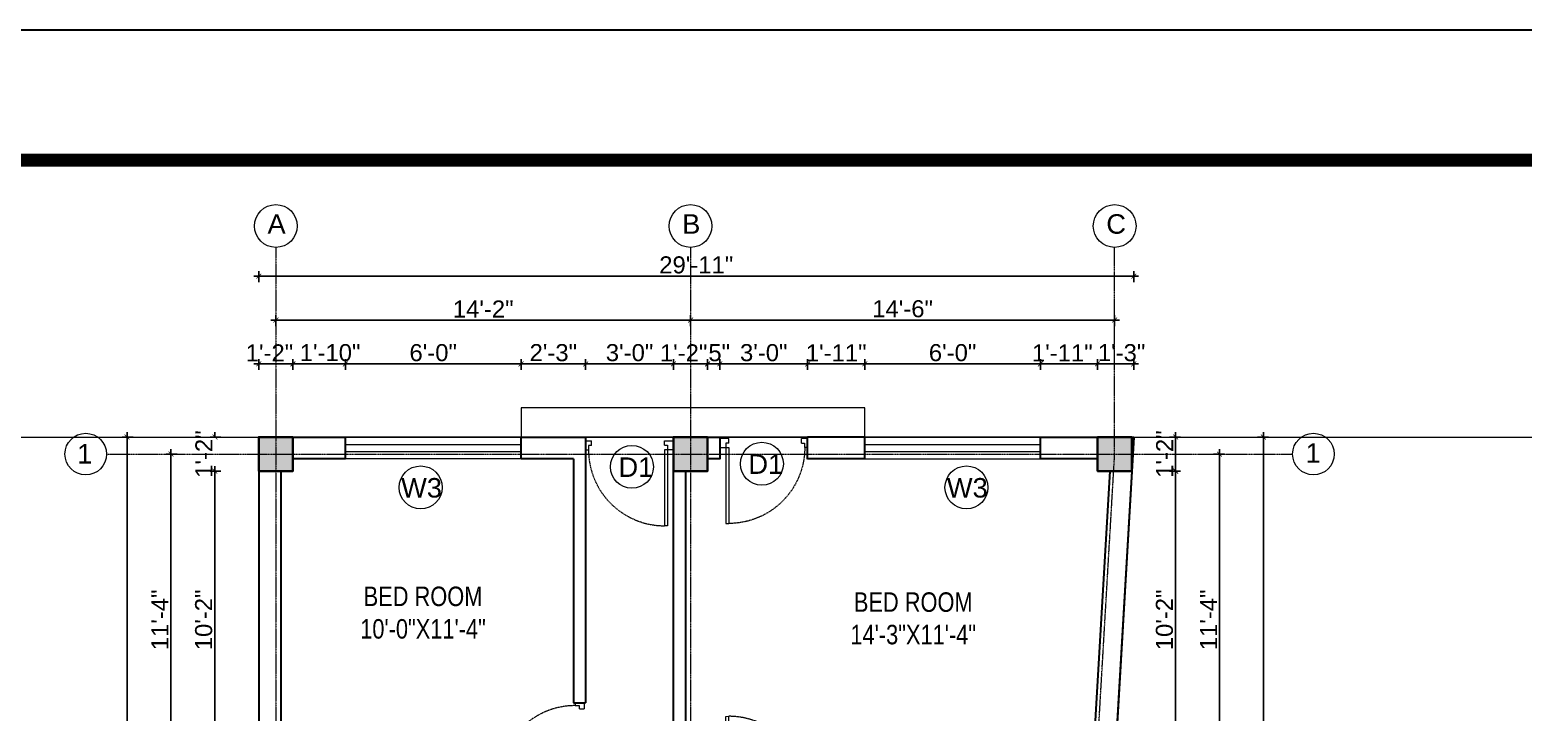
# Model space of a CAD drawing. Header units: inches. Extents: x 84707 to 107235, y 3922 to 10323.
# Drawn here: x 95254 to 95866, y 10043 to 10323 of the extents above; entities that cross this region are included whole.
import ezdxf

# ---------------------------------------------------------------- set-up
doc = ezdxf.new("R2010")
doc.units = ezdxf.units.IN
doc.header["$MEASUREMENT"] = 0
doc.linetypes.add('CENTER', pattern=[2, 1.25, -0.25, 0.25, -0.25])
doc.linetypes.add('HIDDEN', pattern=[0.375, 0.25, -0.125])
for name, color, linetype, lineweight in [('Annotate-Lite.w', 4, 'Continuous', 9), ('Annotations-Bold.w', 2, 'Continuous', 13), ('COLOUM', 3, 'Continuous', 35), ('DIM-2', 4, 'Continuous', 20), ('Door-Window.w', 4, 'Continuous', 15), ('stair', 6, 'Continuous', 5), ('wall', 240, 'Continuous', 30), ('window', 130, 'Continuous', 13)]:
    doc.layers.add(name, color=color, linetype=linetype, lineweight=lineweight)
doc.styles.add('ARAIL', font='arial.ttf')
doc.styles.add('DIM', font='arial.ttf', dxfattribs={"width": 0.8})
doc.styles.add('gaurav', font='arial.ttf')
doc.dimstyles.new('8 inch dim', dxfattribs={"dimtxt": 7, "dimasz": 2, "dimexe": 2, "dimexo": 1, "dimgap": 1, "dimtad": 1, "dimdec": 0, "dimzin": 3, "dimdsep": 46, "dimlunit": 4, "dimtxsty": 'ARAIL', "dimblk": 'ARCHTICK', "dimcen": 0.09, "dimdle": 2, "dimadec": 0, "dimazin": 0, "dimtfac": 1, "dimtdec": 0, "dimtix": 1, "dimtofl": 0, "dimtmove": 1, "dimatfit": 3, "dimldrblk": 'ARCHTICK', "dimfxlon": 1, "dimtolj": 1, "dimtzin": 0, "dimarcsym": 0})

# ---------------------------------------------------------------- blocks, each defined once
blk = doc.blocks.new('column 14')
at = {"layer": 'COLOUM'}
h = blk.add_hatch(color=256, dxfattribs=at)
h.dxf.hatch_style = 1
h.paths.add_polyline_path([(7, 7), (-7, 7), (-7, -7), (7, -7)])
blk.add_lwpolyline([(7, 7), (7, -7), (-7, -7), (-7, 7)], close=True, dxfattribs=at)
blk = doc.blocks.new('*U9')
at = {"layer": 'Door-Window.w', "ltscale": 3}
for p, q in [((11067.44, 10097.93), (11092.24, 10116.76)), ((11068.18, 10096.96), (11093, 10115.8)), ((11092.24, 10116.76), (11093, 10115.8)), ((11063.03, 10097.66), (11065.96, 10099.89)), ((11065.25, 10094.74), (11063.03, 10097.66)), ((11065.96, 10099.89), (11067.44, 10097.93)), ((11065.97, 10096.82), (11067.44, 10097.93)), ((11067.44, 10097.93), (11068.18, 10096.96)), ((11066.71, 10095.85), (11065.25, 10094.74)), ((11066.71, 10095.85), (11065.97, 10096.82)), ((11084.8, 10072.06), (11083.33, 10070.95)), ((11084.81, 10068.99), (11083.33, 10070.95)), ((11084.8, 10072.06), (11085.54, 10071.08)), ((11084.81, 10068.99), (11087.74, 10071.22)), ((11085.54, 10071.08), (11087, 10072.19)), ((11087.74, 10071.22), (11087, 10072.19))]:
    blk.add_line(p, q, dxfattribs=at)
at = {"layer": 'Door-Window.w', "color": 9, "linetype": 'HIDDEN', "lineweight": 18}
blk.add_arc((11068.18, 10096.96), 31.16, 307.2347, 37.1906, dxfattribs=at)
blk = doc.blocks.new('_ArchTick')
at = {"color": 0, "linetype": 'ByBlock', "const_width": 0.15}
blk.add_lwpolyline([(-0.5, -0.5), (0.5, 0.5)], dxfattribs=at)
blk = doc.blocks.new('*D85')
at = {"layer": 'Defpoints', "color": 0, "transparency": 16777216}
for p in [(95347.54, 10155.52), (95329.54, 10141.52), (95347.54, 10141.52)]:
    blk.add_point(p, dxfattribs=at)
at = {"layer": 'DIM-2', "color": 0, "lineweight": -2, "transparency": 16777216}
for p, q in [((95329.54, 10155.52), (95329.54, 10157.52)), ((95332.04, 10155.52), (95327.54, 10155.52)), ((95332.04, 10141.52), (95327.54, 10141.52)), ((95329.54, 10141.52), (95329.54, 10139.52))]:
    blk.add_line(p, q, dxfattribs=at)
at = {"layer": 'DIM-2', "color": 0, "lineweight": -2, "transparency": 16777216, "xscale": 2, "yscale": 2, "zscale": 2}
for p, rotation in [((95329.54, 10155.52), 270), ((95329.54, 10141.52), 90)]:
    blk.add_blockref('_ArchTick', p, dxfattribs=dict(at, rotation=rotation))
at = {"layer": 'DIM-2', "color": 0, "transparency": 16777216, "insert": (95325.02, 10148.52), "char_height": 7, "attachment_point": 5, "rotation": 90, "style": 'ARAIL'}
blk.add_mtext('\\A1;1\'-2"', dxfattribs=at)
blk = doc.blocks.new('*D86')
at = {"layer": 'Defpoints', "color": 0, "transparency": 16777216}
for p in [(95347.54, 10141.52), (95329.54, 10019.52), (95347.54, 10019.52)]:
    blk.add_point(p, dxfattribs=at)
at = {"layer": 'DIM-2', "color": 0, "lineweight": -2, "transparency": 16777216}
for p, q in [((95332.04, 10141.52), (95327.54, 10141.52)), ((95329.54, 10143.52), (95329.54, 10017.52)), ((95332.04, 10019.52), (95327.54, 10019.52))]:
    blk.add_line(p, q, dxfattribs=at)
at = {"layer": 'DIM-2', "color": 0, "lineweight": -2, "transparency": 16777216, "xscale": 2, "yscale": 2, "zscale": 2}
for p, rotation in [((95329.54, 10141.52), 90), ((95329.54, 10019.52), 270)]:
    blk.add_blockref('_ArchTick', p, dxfattribs=dict(at, rotation=rotation))
at = {"layer": 'DIM-2', "color": 0, "transparency": 16777216, "insert": (95324.96, 10080.52), "char_height": 7, "attachment_point": 5, "rotation": 90, "style": 'ARAIL'}
blk.add_mtext('\\A1;10\'-2"', dxfattribs=at)
blk = doc.blocks.new('*D81')
at = {"layer": 'Defpoints', "color": 0, "transparency": 16777216}
for p in [(95311.54, 10148.52), (95347.54, 10148.52), (95347.54, 10012.52)]:
    blk.add_point(p, dxfattribs=at)
at = {"layer": 'DIM-2', "color": 0, "lineweight": -2, "transparency": 16777216}
for p, q in [((95311.54, 10010.52), (95311.54, 10150.52)), ((95314.04, 10148.52), (95309.54, 10148.52)), ((95314.04, 10012.52), (95309.54, 10012.52))]:
    blk.add_line(p, q, dxfattribs=at)
at = {"layer": 'DIM-2', "color": 0, "lineweight": -2, "transparency": 16777216, "xscale": 2, "yscale": 2, "zscale": 2}
for p, rotation in [((95311.54, 10148.52), 90), ((95311.54, 10012.52), 270)]:
    blk.add_blockref('_ArchTick', p, dxfattribs=dict(at, rotation=rotation))
at = {"layer": 'DIM-2', "color": 0, "transparency": 16777216, "insert": (95307.02, 10080.52), "char_height": 7, "attachment_point": 5, "rotation": 90, "style": 'ARAIL'}
blk.add_mtext('\\A1;11\'-4"', dxfattribs=at)
blk = doc.blocks.new('*D39')
at = {"layer": 'Defpoints', "color": 0, "transparency": 16777216}
for p in [(95347.54, 10155.52), (95293.54, 9685.52), (95347.54, 9685.52)]:
    blk.add_point(p, dxfattribs=at)
at = {"layer": 'DIM-2', "color": 0, "lineweight": -2, "transparency": 16777216}
for p, q in [((95293.54, 10157.52), (95293.54, 9683.52)), ((95296.04, 10155.52), (95291.54, 10155.52)), ((95296.04, 9685.52), (95291.54, 9685.52))]:
    blk.add_line(p, q, dxfattribs=at)
at = {"layer": 'DIM-2', "color": 0, "lineweight": -2, "transparency": 16777216, "xscale": 2, "yscale": 2, "zscale": 2}
for p, rotation in [((95293.54, 10155.52), 90), ((95293.54, 9685.52), 270)]:
    blk.add_blockref('_ArchTick', p, dxfattribs=dict(at, rotation=rotation))
at = {"layer": 'DIM-2', "color": 0, "transparency": 16777216, "insert": (95288.96, 9920.52), "char_height": 7, "attachment_point": 5, "rotation": 90, "style": 'ARAIL'}
blk.add_mtext('\\A1;39\'-2"', dxfattribs=at)
blk = doc.blocks.new('*D82')
at = {"layer": 'Defpoints', "color": 0, "transparency": 16777216}
for p in [(95361.54, 10185.52), (95347.54, 10155.52), (95361.54, 10155.52)]:
    blk.add_point(p, dxfattribs=at)
at = {"layer": 'DIM-2', "color": 0, "lineweight": -2, "transparency": 16777216}
for p, q in [((95347.54, 10183.02), (95347.54, 10187.52)), ((95361.54, 10183.02), (95361.54, 10187.52)), ((95345.54, 10185.52), (95363.54, 10185.52))]:
    blk.add_line(p, q, dxfattribs=at)
at = {"layer": 'DIM-2', "color": 0, "lineweight": -2, "transparency": 16777216, "xscale": 2, "yscale": 2, "zscale": 2, "rotation": 180}
blk.add_blockref('_ArchTick', (95347.54, 10185.52), dxfattribs=at)
at = {"layer": 'DIM-2', "color": 0, "lineweight": -2, "transparency": 16777216, "xscale": 2, "yscale": 2, "zscale": 2}
blk.add_blockref('_ArchTick', (95361.54, 10185.52), dxfattribs=at)
at = {"layer": 'DIM-2', "color": 0, "transparency": 16777216, "insert": (95351.91, 10190.03), "char_height": 7, "attachment_point": 5, "style": 'ARAIL'}
blk.add_mtext('\\A1;1\'-2"', dxfattribs=at)
blk = doc.blocks.new('*D83')
at = {"layer": 'Defpoints', "color": 0, "transparency": 16777216}
for p in [(95383.04, 10185.52), (95361.54, 10155.52), (95383.04, 10155.52)]:
    blk.add_point(p, dxfattribs=at)
at = {"layer": 'DIM-2', "color": 0, "lineweight": -2, "transparency": 16777216}
for p, q in [((95361.54, 10183.02), (95361.54, 10187.52)), ((95383.04, 10183.02), (95383.04, 10187.52)), ((95359.54, 10185.52), (95385.04, 10185.52))]:
    blk.add_line(p, q, dxfattribs=at)
at = {"layer": 'DIM-2', "color": 0, "lineweight": -2, "transparency": 16777216, "xscale": 2, "yscale": 2, "zscale": 2, "rotation": 180}
blk.add_blockref('_ArchTick', (95361.54, 10185.52), dxfattribs=at)
at = {"layer": 'DIM-2', "color": 0, "lineweight": -2, "transparency": 16777216, "xscale": 2, "yscale": 2, "zscale": 2}
blk.add_blockref('_ArchTick', (95383.04, 10185.52), dxfattribs=at)
at = {"layer": 'DIM-2', "color": 0, "transparency": 16777216, "insert": (95376.76, 10190.09), "char_height": 7, "attachment_point": 5, "style": 'ARAIL'}
blk.add_mtext('\\A1;1\'-10"', dxfattribs=at)
blk = doc.blocks.new('*D84')
at = {"layer": 'Defpoints', "color": 0, "transparency": 16777216}
for p in [(95455.04, 10185.52), (95383.04, 10155.52), (95455.04, 10155.52)]:
    blk.add_point(p, dxfattribs=at)
at = {"layer": 'DIM-2', "color": 0, "lineweight": -2, "transparency": 16777216}
for p, q in [((95383.04, 10183.02), (95383.04, 10187.52)), ((95455.04, 10183.02), (95455.04, 10187.52)), ((95381.04, 10185.52), (95457.04, 10185.52))]:
    blk.add_line(p, q, dxfattribs=at)
at = {"layer": 'DIM-2', "color": 0, "lineweight": -2, "transparency": 16777216, "xscale": 2, "yscale": 2, "zscale": 2, "rotation": 180}
blk.add_blockref('_ArchTick', (95383.04, 10185.52), dxfattribs=at)
at = {"layer": 'DIM-2', "color": 0, "lineweight": -2, "transparency": 16777216, "xscale": 2, "yscale": 2, "zscale": 2}
blk.add_blockref('_ArchTick', (95455.04, 10185.52), dxfattribs=at)
at = {"layer": 'DIM-2', "color": 0, "transparency": 16777216, "insert": (95419.04, 10190.09), "char_height": 7, "attachment_point": 5, "style": 'ARAIL'}
blk.add_mtext('\\A1;6\'-0"', dxfattribs=at)
blk = doc.blocks.new('*D70')
at = {"layer": 'Defpoints', "color": 0, "transparency": 16777216}
for p in [(95481.54, 10185.52), (95455.04, 10155.52), (95481.54, 10155.52)]:
    blk.add_point(p, dxfattribs=at)
at = {"layer": 'DIM-2', "color": 0, "lineweight": -2, "transparency": 16777216}
for p, q in [((95455.04, 10183.02), (95455.04, 10187.52)), ((95481.54, 10183.02), (95481.54, 10187.52)), ((95453.04, 10185.52), (95483.54, 10185.52))]:
    blk.add_line(p, q, dxfattribs=at)
at = {"layer": 'DIM-2', "color": 0, "lineweight": -2, "transparency": 16777216, "xscale": 2, "yscale": 2, "zscale": 2, "rotation": 180}
blk.add_blockref('_ArchTick', (95455.04, 10185.52), dxfattribs=at)
at = {"layer": 'DIM-2', "color": 0, "lineweight": -2, "transparency": 16777216, "xscale": 2, "yscale": 2, "zscale": 2}
blk.add_blockref('_ArchTick', (95481.54, 10185.52), dxfattribs=at)
at = {"layer": 'DIM-2', "color": 0, "transparency": 16777216, "insert": (95468.29, 10190.09), "char_height": 7, "attachment_point": 5, "style": 'ARAIL'}
blk.add_mtext('\\A1;2\'-3"', dxfattribs=at)
blk = doc.blocks.new('*D71')
at = {"layer": 'Defpoints', "color": 0, "transparency": 16777216}
for p in [(95517.54, 10185.52), (95481.54, 10155.52), (95517.54, 10155.52)]:
    blk.add_point(p, dxfattribs=at)
at = {"layer": 'DIM-2', "color": 0, "lineweight": -2, "transparency": 16777216}
for p, q in [((95481.54, 10183.02), (95481.54, 10187.52)), ((95517.54, 10183.02), (95517.54, 10187.52)), ((95479.54, 10185.52), (95519.54, 10185.52))]:
    blk.add_line(p, q, dxfattribs=at)
at = {"layer": 'DIM-2', "color": 0, "lineweight": -2, "transparency": 16777216, "xscale": 2, "yscale": 2, "zscale": 2, "rotation": 180}
blk.add_blockref('_ArchTick', (95481.54, 10185.52), dxfattribs=at)
at = {"layer": 'DIM-2', "color": 0, "lineweight": -2, "transparency": 16777216, "xscale": 2, "yscale": 2, "zscale": 2}
blk.add_blockref('_ArchTick', (95517.54, 10185.52), dxfattribs=at)
at = {"layer": 'DIM-2', "color": 0, "transparency": 16777216, "insert": (95499.54, 10190.09), "char_height": 7, "attachment_point": 5, "style": 'ARAIL'}
blk.add_mtext('\\A1;3\'-0"', dxfattribs=at)
blk = doc.blocks.new('*D72')
at = {"layer": 'Defpoints', "color": 0, "transparency": 16777216}
for p in [(95531.54, 10185.52), (95517.54, 10155.52), (95531.54, 10155.52)]:
    blk.add_point(p, dxfattribs=at)
at = {"layer": 'DIM-2', "color": 0, "lineweight": -2, "transparency": 16777216}
for p, q in [((95517.54, 10183.02), (95517.54, 10187.52)), ((95531.54, 10183.02), (95531.54, 10187.52)), ((95515.54, 10185.52), (95533.54, 10185.52))]:
    blk.add_line(p, q, dxfattribs=at)
at = {"layer": 'DIM-2', "color": 0, "lineweight": -2, "transparency": 16777216, "xscale": 2, "yscale": 2, "zscale": 2, "rotation": 180}
blk.add_blockref('_ArchTick', (95517.54, 10185.52), dxfattribs=at)
at = {"layer": 'DIM-2', "color": 0, "lineweight": -2, "transparency": 16777216, "xscale": 2, "yscale": 2, "zscale": 2}
blk.add_blockref('_ArchTick', (95531.54, 10185.52), dxfattribs=at)
at = {"layer": 'DIM-2', "color": 0, "transparency": 16777216, "insert": (95521.71, 10190.03), "char_height": 7, "attachment_point": 5, "style": 'ARAIL'}
blk.add_mtext('\\A1;1\'-2"', dxfattribs=at)
blk = doc.blocks.new('*D73')
at = {"layer": 'Defpoints', "color": 0, "transparency": 16777216}
for p in [(95536.54, 10185.52), (95531.54, 10155.52), (95536.54, 10155.52)]:
    blk.add_point(p, dxfattribs=at)
at = {"layer": 'DIM-2', "color": 0, "lineweight": -2, "transparency": 16777216}
for p, q in [((95531.54, 10183.02), (95531.54, 10187.52)), ((95536.54, 10183.02), (95536.54, 10187.52)), ((95529.54, 10185.52), (95538.54, 10185.52))]:
    blk.add_line(p, q, dxfattribs=at)
at = {"layer": 'DIM-2', "color": 0, "lineweight": -2, "transparency": 16777216, "xscale": 2, "yscale": 2, "zscale": 2, "rotation": 180}
blk.add_blockref('_ArchTick', (95531.54, 10185.52), dxfattribs=at)
at = {"layer": 'DIM-2', "color": 0, "lineweight": -2, "transparency": 16777216, "xscale": 2, "yscale": 2, "zscale": 2}
blk.add_blockref('_ArchTick', (95536.54, 10185.52), dxfattribs=at)
at = {"layer": 'DIM-2', "color": 0, "transparency": 16777216, "insert": (95536.29, 10190.08), "char_height": 7, "attachment_point": 5, "style": 'ARAIL'}
blk.add_mtext('\\A1;5"', dxfattribs=at)
blk = doc.blocks.new('*D74')
at = {"layer": 'Defpoints', "color": 0, "transparency": 16777216}
for p in [(95572.54, 10185.52), (95536.54, 10155.52), (95572.54, 10155.52)]:
    blk.add_point(p, dxfattribs=at)
at = {"layer": 'DIM-2', "color": 0, "lineweight": -2, "transparency": 16777216}
for p, q in [((95536.54, 10183.02), (95536.54, 10187.52)), ((95572.54, 10183.02), (95572.54, 10187.52)), ((95534.54, 10185.52), (95574.54, 10185.52))]:
    blk.add_line(p, q, dxfattribs=at)
at = {"layer": 'DIM-2', "color": 0, "lineweight": -2, "transparency": 16777216, "xscale": 2, "yscale": 2, "zscale": 2, "rotation": 180}
blk.add_blockref('_ArchTick', (95536.54, 10185.52), dxfattribs=at)
at = {"layer": 'DIM-2', "color": 0, "lineweight": -2, "transparency": 16777216, "xscale": 2, "yscale": 2, "zscale": 2}
blk.add_blockref('_ArchTick', (95572.54, 10185.52), dxfattribs=at)
at = {"layer": 'DIM-2', "color": 0, "transparency": 16777216, "insert": (95554.54, 10190.09), "char_height": 7, "attachment_point": 5, "style": 'ARAIL'}
blk.add_mtext('\\A1;3\'-0"', dxfattribs=at)
blk = doc.blocks.new('*D75')
at = {"layer": 'Defpoints', "color": 0, "transparency": 16777216}
for p in [(95595.97, 10185.52), (95572.54, 10155.52), (95595.97, 10155.52)]:
    blk.add_point(p, dxfattribs=at)
at = {"layer": 'DIM-2', "color": 0, "lineweight": -2, "transparency": 16777216}
for p, q in [((95572.54, 10183.02), (95572.54, 10187.52)), ((95595.97, 10183.02), (95595.97, 10187.52)), ((95570.54, 10185.52), (95597.97, 10185.52))]:
    blk.add_line(p, q, dxfattribs=at)
at = {"layer": 'DIM-2', "color": 0, "lineweight": -2, "transparency": 16777216, "xscale": 2, "yscale": 2, "zscale": 2, "rotation": 180}
blk.add_blockref('_ArchTick', (95572.54, 10185.52), dxfattribs=at)
at = {"layer": 'DIM-2', "color": 0, "lineweight": -2, "transparency": 16777216, "xscale": 2, "yscale": 2, "zscale": 2}
blk.add_blockref('_ArchTick', (95595.97, 10185.52), dxfattribs=at)
at = {"layer": 'DIM-2', "color": 0, "transparency": 16777216, "insert": (95584.25, 10190.03), "char_height": 7, "attachment_point": 5, "style": 'ARAIL'}
blk.add_mtext('\\A1;1\'-11"', dxfattribs=at)
blk = doc.blocks.new('*D76')
at = {"layer": 'Defpoints', "color": 0, "transparency": 16777216}
for p in [(95667.97, 10185.52), (95595.97, 10155.52), (95667.97, 10155.52)]:
    blk.add_point(p, dxfattribs=at)
at = {"layer": 'DIM-2', "color": 0, "lineweight": -2, "transparency": 16777216}
for p, q in [((95595.97, 10183.02), (95595.97, 10187.52)), ((95667.97, 10183.02), (95667.97, 10187.52)), ((95593.97, 10185.52), (95669.97, 10185.52))]:
    blk.add_line(p, q, dxfattribs=at)
at = {"layer": 'DIM-2', "color": 0, "lineweight": -2, "transparency": 16777216, "xscale": 2, "yscale": 2, "zscale": 2, "rotation": 180}
blk.add_blockref('_ArchTick', (95595.97, 10185.52), dxfattribs=at)
at = {"layer": 'DIM-2', "color": 0, "lineweight": -2, "transparency": 16777216, "xscale": 2, "yscale": 2, "zscale": 2}
blk.add_blockref('_ArchTick', (95667.97, 10185.52), dxfattribs=at)
at = {"layer": 'DIM-2', "color": 0, "transparency": 16777216, "insert": (95631.97, 10190.09), "char_height": 7, "attachment_point": 5, "style": 'ARAIL'}
blk.add_mtext('\\A1;6\'-0"', dxfattribs=at)
blk = doc.blocks.new('*D77')
at = {"layer": 'Defpoints', "color": 0, "transparency": 16777216}
for p in [(95691.41, 10185.52), (95667.97, 10155.52), (95691.41, 10155.52)]:
    blk.add_point(p, dxfattribs=at)
at = {"layer": 'DIM-2', "color": 0, "lineweight": -2, "transparency": 16777216}
for p, q in [((95667.97, 10183.02), (95667.97, 10187.52)), ((95691.41, 10183.02), (95691.41, 10187.52)), ((95665.97, 10185.52), (95693.41, 10185.52))]:
    blk.add_line(p, q, dxfattribs=at)
at = {"layer": 'DIM-2', "color": 0, "lineweight": -2, "transparency": 16777216, "xscale": 2, "yscale": 2, "zscale": 2, "rotation": 180}
blk.add_blockref('_ArchTick', (95667.97, 10185.52), dxfattribs=at)
at = {"layer": 'DIM-2', "color": 0, "lineweight": -2, "transparency": 16777216, "xscale": 2, "yscale": 2, "zscale": 2}
blk.add_blockref('_ArchTick', (95691.41, 10185.52), dxfattribs=at)
at = {"layer": 'DIM-2', "color": 0, "transparency": 16777216, "insert": (95676.95, 10190.03), "char_height": 7, "attachment_point": 5, "style": 'ARAIL'}
blk.add_mtext('\\A1;1\'-11"', dxfattribs=at)
blk = doc.blocks.new('*D78')
at = {"layer": 'Defpoints', "color": 0, "transparency": 16777216}
for p in [(95706.23, 10185.52), (95691.41, 10155.52), (95706.23, 10155.52)]:
    blk.add_point(p, dxfattribs=at)
at = {"layer": 'DIM-2', "color": 0, "lineweight": -2, "transparency": 16777216}
for p, q in [((95691.41, 10183.02), (95691.41, 10187.52)), ((95706.23, 10183.02), (95706.23, 10187.52)), ((95689.41, 10185.52), (95708.23, 10185.52))]:
    blk.add_line(p, q, dxfattribs=at)
at = {"layer": 'DIM-2', "color": 0, "lineweight": -2, "transparency": 16777216, "xscale": 2, "yscale": 2, "zscale": 2, "rotation": 180}
blk.add_blockref('_ArchTick', (95691.41, 10185.52), dxfattribs=at)
at = {"layer": 'DIM-2', "color": 0, "lineweight": -2, "transparency": 16777216, "xscale": 2, "yscale": 2, "zscale": 2}
blk.add_blockref('_ArchTick', (95706.23, 10185.52), dxfattribs=at)
at = {"layer": 'DIM-2', "color": 0, "transparency": 16777216, "insert": (95701.25, 10190.09), "char_height": 7, "attachment_point": 5, "style": 'ARAIL'}
blk.add_mtext('\\A1;1\'-3"', dxfattribs=at)
blk = doc.blocks.new('*D79')
at = {"layer": 'Defpoints', "color": 0, "transparency": 16777216}
for p in [(95524.54, 10203.52), (95354.54, 10155.52), (95524.54, 10155.52)]:
    blk.add_point(p, dxfattribs=at)
at = {"layer": 'DIM-2', "color": 0, "lineweight": -2, "transparency": 16777216}
for p, q in [((95354.54, 10201.02), (95354.54, 10205.52)), ((95524.54, 10201.02), (95524.54, 10205.52)), ((95352.54, 10203.52), (95526.54, 10203.52))]:
    blk.add_line(p, q, dxfattribs=at)
at = {"layer": 'DIM-2', "color": 0, "lineweight": -2, "transparency": 16777216, "xscale": 2, "yscale": 2, "zscale": 2, "rotation": 180}
blk.add_blockref('_ArchTick', (95354.54, 10203.52), dxfattribs=at)
at = {"layer": 'DIM-2', "color": 0, "lineweight": -2, "transparency": 16777216, "xscale": 2, "yscale": 2, "zscale": 2}
blk.add_blockref('_ArchTick', (95524.54, 10203.52), dxfattribs=at)
at = {"layer": 'DIM-2', "color": 0, "transparency": 16777216, "insert": (95439.54, 10208.03), "char_height": 7, "attachment_point": 5, "style": 'ARAIL'}
blk.add_mtext('\\A1;14\'-2"', dxfattribs=at)
blk = doc.blocks.new('*D37')
at = {"layer": 'Defpoints', "color": 0, "transparency": 16777216}
for p in [(95698.41, 10203.52), (95524.54, 10155.52), (95698.41, 10150.27)]:
    blk.add_point(p, dxfattribs=at)
at = {"layer": 'DIM-2', "color": 0, "lineweight": -2, "transparency": 16777216}
for p, q in [((95524.54, 10201.02), (95524.54, 10205.52)), ((95698.41, 10201.02), (95698.41, 10205.52)), ((95522.54, 10203.52), (95700.41, 10203.52))]:
    blk.add_line(p, q, dxfattribs=at)
at = {"layer": 'DIM-2', "color": 0, "lineweight": -2, "transparency": 16777216, "xscale": 2, "yscale": 2, "zscale": 2, "rotation": 180}
blk.add_blockref('_ArchTick', (95524.54, 10203.52), dxfattribs=at)
at = {"layer": 'DIM-2', "color": 0, "lineweight": -2, "transparency": 16777216, "xscale": 2, "yscale": 2, "zscale": 2}
blk.add_blockref('_ArchTick', (95698.41, 10203.52), dxfattribs=at)
at = {"layer": 'DIM-2', "color": 0, "transparency": 16777216, "insert": (95611.47, 10208.09), "char_height": 7, "attachment_point": 5, "style": 'ARAIL'}
blk.add_mtext('\\A1;14\'-6"', dxfattribs=at)
blk = doc.blocks.new('*D38')
at = {"layer": 'Defpoints', "color": 0, "transparency": 16777216}
for p in [(95347.54, 10221.52), (95347.54, 10155.52), (95706.23, 10155.52)]:
    blk.add_point(p, dxfattribs=at)
at = {"layer": 'DIM-2', "color": 0, "lineweight": -2, "transparency": 16777216}
for p, q in [((95347.54, 10219.02), (95347.54, 10223.52)), ((95706.23, 10219.02), (95706.23, 10223.52)), ((95708.23, 10221.52), (95345.54, 10221.52))]:
    blk.add_line(p, q, dxfattribs=at)
at = {"layer": 'DIM-2', "color": 0, "lineweight": -2, "transparency": 16777216, "xscale": 2, "yscale": 2, "zscale": 2, "rotation": 180}
blk.add_blockref('_ArchTick', (95347.54, 10221.52), dxfattribs=at)
at = {"layer": 'DIM-2', "color": 0, "lineweight": -2, "transparency": 16777216, "xscale": 2, "yscale": 2, "zscale": 2}
blk.add_blockref('_ArchTick', (95706.23, 10221.52), dxfattribs=at)
at = {"layer": 'DIM-2', "color": 0, "transparency": 16777216, "insert": (95526.88, 10226.09), "char_height": 7, "attachment_point": 5, "style": 'ARAIL'}
blk.add_mtext('\\A1;29\'-11"', dxfattribs=at)
blk = doc.blocks.new('*D58')
at = {"layer": 'Defpoints', "color": 0, "transparency": 16777216}
for p in [(95705.41, 10155.52), (95705.41, 10141.52), (95723.41, 10141.52)]:
    blk.add_point(p, dxfattribs=at)
at = {"layer": 'DIM-2', "color": 0, "lineweight": -2, "transparency": 16777216}
for p, q in [((95723.41, 10157.52), (95723.41, 10139.52)), ((95720.91, 10155.52), (95725.41, 10155.52)), ((95720.91, 10141.52), (95725.41, 10141.52))]:
    blk.add_line(p, q, dxfattribs=at)
at = {"layer": 'DIM-2', "color": 0, "lineweight": -2, "transparency": 16777216, "xscale": 2, "yscale": 2, "zscale": 2}
for p, rotation in [((95723.41, 10155.52), 90), ((95723.41, 10141.52), 270)]:
    blk.add_blockref('_ArchTick', p, dxfattribs=dict(at, rotation=rotation))
at = {"layer": 'DIM-2', "color": 0, "transparency": 16777216, "insert": (95718.9, 10148.52), "char_height": 7, "attachment_point": 5, "rotation": 90, "style": 'ARAIL'}
blk.add_mtext('\\A1;1\'-2"', dxfattribs=at)
blk = doc.blocks.new('*D59')
at = {"layer": 'Defpoints', "color": 0, "transparency": 16777216}
for p in [(95705.41, 10141.52), (95697.48, 10019.52), (95723.41, 10019.52)]:
    blk.add_point(p, dxfattribs=at)
at = {"layer": 'DIM-2', "color": 0, "lineweight": -2, "transparency": 16777216}
for p, q in [((95720.91, 10141.52), (95725.41, 10141.52)), ((95723.41, 10143.52), (95723.41, 10017.52)), ((95720.91, 10019.52), (95725.41, 10019.52))]:
    blk.add_line(p, q, dxfattribs=at)
at = {"layer": 'DIM-2', "color": 0, "lineweight": -2, "transparency": 16777216, "xscale": 2, "yscale": 2, "zscale": 2}
for p, rotation in [((95723.41, 10141.52), 90), ((95723.41, 10019.52), 270)]:
    blk.add_blockref('_ArchTick', p, dxfattribs=dict(at, rotation=rotation))
at = {"layer": 'DIM-2', "color": 0, "transparency": 16777216, "insert": (95718.84, 10080.52), "char_height": 7, "attachment_point": 5, "rotation": 90, "style": 'ARAIL'}
blk.add_mtext('\\A1;10\'-2"', dxfattribs=at)
blk = doc.blocks.new('*D36')
at = {"layer": 'Defpoints', "color": 0, "transparency": 16777216}
for p in [(95705.41, 10155.52), (95759.41, 10155.52), (95678.82, 9685.52)]:
    blk.add_point(p, dxfattribs=at)
at = {"layer": 'DIM-2', "color": 0, "lineweight": -2, "transparency": 16777216}
for p, q in [((95759.41, 9683.52), (95759.41, 10157.52)), ((95756.91, 10155.52), (95761.41, 10155.52)), ((95756.91, 9685.52), (95761.41, 9685.52))]:
    blk.add_line(p, q, dxfattribs=at)
at = {"layer": 'DIM-2', "color": 0, "lineweight": -2, "transparency": 16777216, "xscale": 2, "yscale": 2, "zscale": 2}
for p, rotation in [((95759.41, 10155.52), 90), ((95759.41, 9685.52), 270)]:
    blk.add_blockref('_ArchTick', p, dxfattribs=dict(at, rotation=rotation))
at = {"layer": 'DIM-2', "color": 0, "transparency": 16777216, "insert": (95754.83, 9920.52), "char_height": 7, "attachment_point": 5, "rotation": 90, "style": 'ARAIL'}
blk.add_mtext('\\A1;39\'-2"', dxfattribs=at)
blk = doc.blocks.new('*D57')
at = {"layer": 'Defpoints', "color": 0, "transparency": 16777216}
for p in [(95698.41, 10148.52), (95741.41, 10148.52), (95690.48, 10012.52)]:
    blk.add_point(p, dxfattribs=at)
at = {"layer": 'DIM-2', "color": 0, "lineweight": -2, "transparency": 16777216}
for p, q in [((95741.41, 10010.52), (95741.41, 10150.52)), ((95738.91, 10148.52), (95743.41, 10148.52)), ((95738.91, 10012.52), (95743.41, 10012.52))]:
    blk.add_line(p, q, dxfattribs=at)
at = {"layer": 'DIM-2', "color": 0, "lineweight": -2, "transparency": 16777216, "xscale": 2, "yscale": 2, "zscale": 2}
for p, rotation in [((95741.41, 10148.52), 90), ((95741.41, 10012.52), 270)]:
    blk.add_blockref('_ArchTick', p, dxfattribs=dict(at, rotation=rotation))
at = {"layer": 'DIM-2', "color": 0, "transparency": 16777216, "insert": (95736.9, 10080.52), "char_height": 7, "attachment_point": 5, "rotation": 90, "style": 'ARAIL'}
blk.add_mtext('\\A1;11\'-4"', dxfattribs=at)

msp = doc.modelspace()

# ---------------------------------------------------------------- linework, layer by layer
at = {"color": 7, "lineweight": 30}
msp.add_lwpolyline([(94382.2, 8182.06), (94382.2, 10322.54), (97592.92, 10322.54), (97592.92, 8182.06)], close=True, dxfattribs=at)
at = {"color": 7, "lineweight": 30, "const_width": 5.35}
msp.add_lwpolyline([(97539.41, 8235.57), (97539.41, 10269.03), (94542.74, 10269.03), (94542.74, 8235.57)], close=True, dxfattribs=at)
at = {"layer": 'Annotate-Lite.w', "ltscale": 0.005}
for centre in [(95500.51, 10143.3), (95553.77, 10144.55), (95413.9, 10134.84), (95637.66, 10134.84)]:
    msp.add_circle(centre, 8.81, dxfattribs=at)
at = {"layer": 'Annotations-Bold.w', "linetype": 'CENTER', "ltscale": 0.3}
for p, q in [((95354.54, 10233.31), (95354.54, 9621.74)), ((95524.54, 10233.31), (95524.54, 9621.74)), ((95285.12, 10148.52), (95771.37, 10148.52))]:
    msp.add_line(p, q, dxfattribs=at)
msp.add_lwpolyline([(95671.82, 9621.74), (95671.82, 9692.52), (95698.41, 10148.52), (95698.41, 10233.31)], dxfattribs=at)
at = {"layer": 'DIM-2'}
msp.add_xline((84806.37, 10155.52), (1, 0), dxfattribs=at)
msp.add_lwpolyline([(95678.82, 9685.52), (95689.95, 9876.52), (95620.83, 9876.52), (95620.83, 9936.52), (95693.45, 9936.52), (95706.23, 10155.52), (95347.54, 10155.52), (95347.54, 9685.52), (95678.82, 9685.52)], dxfattribs=at)
for centre, radius in [((95354.54, 10242.08), 8.77), ((95524.54, 10242.08), 8.77), ((95698.41, 10242.08), 8.77), ((95276.59, 10148.52), 8.53), ((95779.91, 10148.52), 8.53)]:
    msp.add_circle(centre, radius, dxfattribs=at)
at = {"layer": 'stair'}
for p, q in [((95455.04, 10167.52), (95455.04, 10155.52)), ((95595.97, 10167.52), (95455.04, 10167.52)), ((95595.97, 10155.52), (95595.97, 10167.52))]:
    msp.add_line(p, q, dxfattribs=at)
at = {"layer": 'wall'}
for p, q in [((95361.54, 10155.52), (95383.04, 10155.52)), ((95383.04, 10146.52), (95383.04, 10155.52)), ((95455.04, 10155.52), (95481.54, 10155.52)), ((95455.04, 10146.52), (95455.04, 10155.52)), ((95481.54, 10155.52), (95481.54, 10046.52)), ((95572.54, 10146.49), (95572.54, 10155.52)), ((95595.97, 10155.52), (95572.54, 10155.52)), ((95595.97, 10146.52), (95595.97, 10155.52)), ((95667.97, 10146.52), (95667.97, 10155.52)), ((95667.97, 10155.52), (95706.23, 10155.52)), ((95706.23, 10155.52), (95693.45, 9936.52)), ((95383.04, 10146.52), (95361.54, 10146.52)), ((95476.54, 10146.52), (95455.04, 10146.52)), ((95476.54, 10146.52), (95476.54, 10046.52)), ((95595.97, 10146.52), (95572.54, 10146.52)), ((95691.41, 10146.52), (95667.97, 10146.52)), ((95347.54, 10141.52), (95347.54, 9876.52)), ((95356.54, 10141.52), (95356.54, 9876.52)), ((95517.54, 10019.52), (95517.54, 10141.52)), ((95522.54, 10019.52), (95522.54, 10141.52)), ((95476.54, 10046.52), (95481.54, 10046.52))]:
    msp.add_line(p, q, dxfattribs=at)
msp.add_lwpolyline([(95531.54, 10155.52), (95536.54, 10155.52), (95536.54, 10146.52), (95531.54, 10146.52)], close=True, dxfattribs=at)
msp.add_lwpolyline([(95696.39, 10141.52), (95684.73, 9941.52), (95676.73, 9941.52)], dxfattribs=at)
at = {"layer": 'window'}
for p, q in [((95455.04, 10155.52), (95383.04, 10155.52)), ((95383.04, 10152.52), (95455.04, 10152.52)), ((95667.97, 10155.52), (95595.97, 10155.52)), ((95595.97, 10152.52), (95667.97, 10152.52)), ((95383.04, 10149.52), (95455.04, 10149.52)), ((95455.04, 10146.52), (95383.04, 10146.52)), ((95595.97, 10149.52), (95667.97, 10149.52)), ((95595.97, 10146.52), (95667.97, 10146.52))]:
    msp.add_line(p, q, dxfattribs=at)

# ---------------------------------------------------------------- block references
at = {"layer": 'Door-Window.w', "linetype": 'ByBlock'}
for p, xscale, yscale, zscale, rotation in [((94151.04, 25066.78), 0.9997907820917187, 0.9997907820917187, 0.9997907820917187, 232.8475757098404), ((96903.03, 25067.72), -0.9997907820917176, 0.999790782091718, 0.999790782091718, 127.1524242901596), ((110393.74, 11377.01), 0.9997907820917173, 0.9997907820917173, 0.9997907820917173, 142.8475757098404), ((96903.03, -4906.69), 0.999790782091718, 0.999790782091718, 0.999790782091718, 52.84757570984035)]:
    msp.add_blockref('*U9', p, dxfattribs=dict(at, xscale=xscale, yscale=yscale, zscale=zscale, rotation=rotation))
at = {"layer": 'wall', "xscale": -1, "rotation": 270}
for p in [(95354.54, 10148.52), (95524.54, 10148.52), (95698.41, 10148.52)]:
    msp.add_blockref('column 14', p, dxfattribs=at)

# ---------------------------------------------------------------- texts
at = {"ltscale": 7, "char_height": 8, "width": 121.9318, "attachment_point": 8, "style": 'DIM'}
for s, insert in [('BED ROOM\\P10\'-0"X11\'-4"', (95414.87, 10072.72)), ('BED ROOM\\P14\'-3"X11\'-4"', (95615.83, 10070.37))]:
    msp.add_mtext(s, dxfattribs=dict(at, insert=insert))
at = {"layer": 'Annotate-Lite.w', "ltscale": 0.005, "char_height": 8, "attachment_point": 1, "style": 'gaurav'}
for s, insert in [('D1', (95494.99, 10147.16)), ('D1', (95548.25, 10148.41)), ('W3', (95405.87, 10138.69)), ('W3', (95629.62, 10138.69))]:
    msp.add_mtext_dynamic_manual_height_columns(s, width=8, gutter_width=100, heights=[0], dxfattribs=dict(at, insert=insert))
at = {"layer": 'Annotations-Bold.w', "linetype": 'CENTER', "ltscale": 1.5, "char_height": 8, "attachment_point": 1, "style": 'ARAIL'}
for s, insert in [('A', (95351.11, 10246.91)), ('B', (95521.11, 10246.91)), ('C', (95694.98, 10246.91)), ('1', (95273.05, 10152.65)), ('1', (95776.67, 10152.98))]:
    msp.add_mtext_dynamic_manual_height_columns(s, width=6.5393, gutter_width=100, heights=[0], dxfattribs=dict(at, insert=insert))

# ---------------------------------------------------------------- dimensions: what is measured, and where the dimension line sits
at = {"layer": 'DIM-2'}
for base, p1, p2, picture, middle in [((95347.54, 10221.52), (95706.23, 10155.52), (95347.54, 10155.52), '*D38', (95526.88, 10226.09)), ((95524.54, 10203.52), (95354.54, 10155.52), (95524.54, 10155.52), '*D79', (95439.54, 10208.03)), ((95698.41, 10203.52), (95524.54, 10155.52), (95698.41, 10150.27), '*D37', (95611.47, 10208.09)), ((95455.04, 10185.52), (95383.04, 10155.52), (95455.04, 10155.52), '*D84', (95419.04, 10190.09)), ((95481.5359361, 10185.5175075), (95455.0359361, 10155.5175075), (95481.5359361, 10155.5175075), '*D70', (95468.2859361, 10190.09390586)), ((95517.54, 10185.52), (95481.54, 10155.52), (95517.54, 10155.52), '*D71', (95499.54, 10190.09)), ((95572.54, 10185.52), (95536.54, 10155.52), (95572.54, 10155.52), '*D74', (95554.54, 10190.09)), ((95667.97, 10185.52), (95595.97, 10155.52), (95667.97, 10155.52), '*D76', (95631.97, 10190.09))]:
    dim = msp.add_linear_dim(base=base, p1=p1, p2=p2, dimstyle='8 inch dim', dxfattribs=at)
    dim.commit()
    dim.dimension.update_dxf_attribs({"geometry": picture, "text_midpoint": middle})
for base, p1, p2, picture, middle in [((95361.54, 10185.52), (95347.54, 10155.52), (95361.54, 10155.52), '*D82', (95351.91, 10185.52)), ((95383.0359361, 10185.5175075), (95361.5359361, 10155.5175075), (95383.0359361, 10155.5175075), '*D83', (95376.7600821, 10185.5175075)), ((95531.54, 10185.52), (95517.54, 10155.52), (95531.54, 10155.52), '*D72', (95521.71, 10185.52)), ((95536.54, 10185.52), (95531.54, 10155.52), (95536.54, 10155.52), '*D73', (95536.29, 10185.52)), ((95595.97, 10185.52), (95572.54, 10155.52), (95595.97, 10155.52), '*D75', (95584.25, 10185.52)), ((95691.41, 10185.52), (95667.97, 10155.52), (95691.41, 10155.52), '*D77', (95676.95, 10185.52)), ((95706.23, 10185.52), (95691.41, 10155.52), (95706.23, 10155.52), '*D78', (95701.25, 10185.52))]:
    dim = msp.add_linear_dim(base=base, p1=p1, p2=p2, dimstyle='8 inch dim', dxfattribs=at)
    dim.commit()
    dim.dimension.update_dxf_attribs({"geometry": picture, "text_midpoint": middle, "dimtype": 128})
for base, p1, p2, picture, middle in [((95293.54, 9685.52), (95347.54, 10155.52), (95347.54, 9685.52), '*D39', (95288.96, 9920.52)), ((95329.54, 10141.52), (95347.54, 10155.52), (95347.54, 10141.52), '*D85', (95325.02, 10148.52)), ((95759.41, 10155.52), (95678.82, 9685.52), (95705.41, 10155.52), '*D36', (95754.83, 9920.52)), ((95311.54, 10148.52), (95347.54, 10012.52), (95347.54, 10148.52), '*D81', (95307.02, 10080.52)), ((95741.41, 10148.52), (95690.48, 10012.52), (95698.41, 10148.52), '*D57', (95736.9, 10080.52)), ((95329.54, 10019.52), (95347.54, 10141.52), (95347.54, 10019.52), '*D86', (95324.96, 10080.52)), ((95723.41, 10019.52), (95705.41, 10141.52), (95697.48, 10019.52), '*D59', (95718.84, 10080.52))]:
    dim = msp.add_linear_dim(base=base, p1=p1, p2=p2, angle=90, dimstyle='8 inch dim', dxfattribs=at)
    dim.commit()
    dim.dimension.update_dxf_attribs({"geometry": picture, "text_midpoint": middle})
dim = msp.add_linear_dim(base=(95723.41, 10141.52), p1=(95705.41, 10155.52), p2=(95705.41, 10141.52), angle=90, dimstyle='8 inch dim', dxfattribs=at)
dim.commit()
dim.dimension.update_dxf_attribs({"geometry": '*D58', "text_midpoint": (95723.41, 10148.52), "dimtype": 128})

doc.saveas('drawing.dxf')
